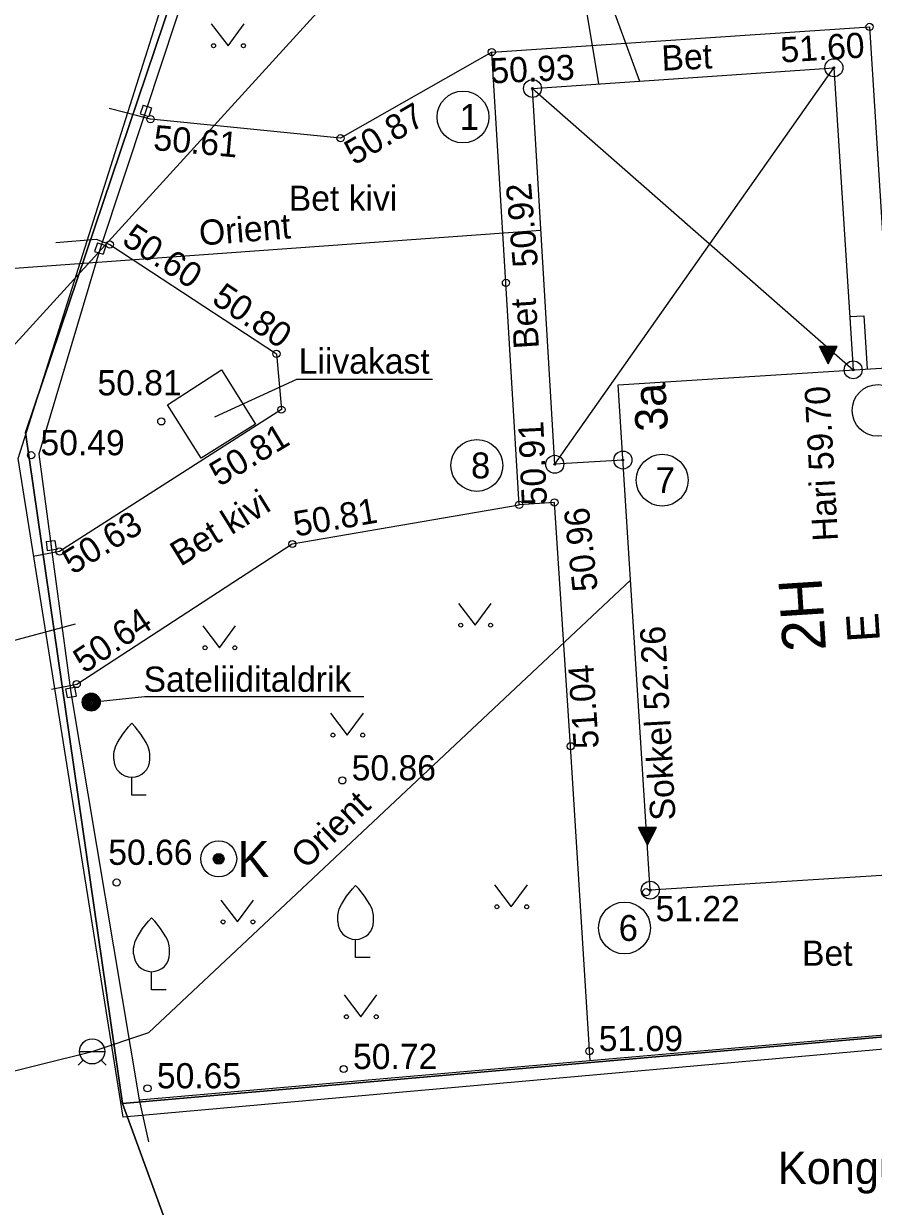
# Model space of a CAD drawing. Extents: x 641832 to 641945, y 6458152 to 6458294.
# Drawn here: x 641861.71 to 641885.33, y 6458202.11 to 6458234.98 of the extents above; entities that cross this region are included whole.
import ezdxf

# ---------------------------------------------------------------- set-up
doc = ezdxf.new("R2010")
doc.units = 0
for name, color, linetype in [('ABIJOONIS', 7, 'Continuous'), ('AED', 7, 'Continuous'), ('GTRASS', 7, 'Continuous'), ('HALJASTUS', 7, 'Continuous'), ('HOONE', 7, 'Continuous'), ('HOONEDET', 7, 'Continuous'), ('KOORDPUNKT', 7, 'Continuous'), ('KORGUS-EH2000', 7, 'Continuous'), ('KTRASS', 7, 'Continuous'), ('MOOTPIIR', 7, 'Continuous'), ('MPKAABEL', 7, 'Continuous'), ('MPOHULIIN', 7, 'Continuous'), ('PIIR', 7, 'Continuous'), ('PUU', 7, 'Continuous'), ('RAJATIS', 7, 'Continuous'), ('TEE', 7, 'Continuous'), ('VKAEV', 7, 'Continuous'), ('VTRASS', 7, 'Continuous')]:
    doc.layers.add(name, color=color, linetype=linetype)

msp = doc.modelspace()

# ---------------------------------------------------------------- linework, layer by layer
at = {"layer": 'ABIJOONIS'}
for centre in [(641873.92, 6458232.387), (641885.461, 6458224.234), (641874.305, 6458222.704), (641879.458, 6458222.295), (641878.411, 6458209.85)]:
    msp.add_circle(centre, 0.72, dxfattribs=at)
at = {"layer": 'AED'}
for p, q in [((641865.024, 6458232.718), (641864.949, 6458232.479)), ((641865.024, 6458232.718), (641865.262, 6458232.643)), ((641865.262, 6458232.643), (641865.187, 6458232.404)), ((641865.106, 6458232.561), (641863.836, 6458228.732)), ((641864.949, 6458232.479), (641865.187, 6458232.404)), ((641863.754, 6458228.888), (641863.679, 6458228.65)), ((641863.754, 6458228.888), (641863.992, 6458228.814)), ((641863.992, 6458228.814), (641863.918, 6458228.575)), ((641863.679, 6458228.65), (641863.918, 6458228.575)), ((641862.327, 6458220.588), (641862.575, 6458220.62)), ((641862.327, 6458220.588), (641862.359, 6458220.34)), ((641862.463, 6458220.509), (641863.017, 6458216.398)), ((641862.575, 6458220.62), (641862.607, 6458220.373)), ((641862.359, 6458220.34), (641862.607, 6458220.373)), ((641862.872, 6458216.5), (641863.119, 6458216.542)), ((641863.119, 6458216.542), (641863.161, 6458216.296)), ((641862.872, 6458216.5), (641862.915, 6458216.254)), ((641862.915, 6458216.254), (641863.161, 6458216.296)), ((641864.921, 6458205.075), (641865.176, 6458203.91))]:
    msp.add_line(p, q, dxfattribs=at)
for points in [[(641891.009, 6458247.678), (641869.301, 6458245.252), (641865.106, 6458232.561)], [(641863.017, 6458216.398), (641864.921, 6458205.075), (641901.549, 6458208.271), (641901.246, 6458216.07), (641900.145, 6458229.946)], [(641863.836, 6458228.732), (641862.125, 6458223.018), (641862.469, 6458220.465)]]:
    msp.add_lwpolyline(points, dxfattribs=at)
at = {"layer": 'GTRASS'}
msp.add_line((641875.258, 6458247.76), (641877.69, 6458233.306), dxfattribs=at)
at = {"layer": 'HALJASTUS'}
for p, q in [((641866.923, 6458234.975), (641867.387, 6458234.369)), ((641867.387, 6458234.369), (641867.832, 6458234.975)), ((641873.797, 6458218.871), (641874.26, 6458218.265)), ((641874.26, 6458218.265), (641874.706, 6458218.871)), ((641866.685, 6458218.244), (641867.149, 6458217.637)), ((641867.149, 6458217.637), (641867.594, 6458218.244)), ((641870.241, 6458215.816), (641870.704, 6458215.209)), ((641870.704, 6458215.209), (641871.15, 6458215.816)), ((641874.801, 6458211.045), (641875.264, 6458210.438)), ((641875.264, 6458210.438), (641875.71, 6458211.045)), ((641867.187, 6458210.626), (641867.651, 6458210.019)), ((641867.651, 6458210.019), (641868.096, 6458210.626)), ((641870.618, 6458207.989), (641871.081, 6458207.382)), ((641871.081, 6458207.382), (641871.527, 6458207.989))]:
    msp.add_line(p, q, dxfattribs=at)
for centre in [(641866.986, 6458234.369), (641867.815, 6458234.369), (641873.859, 6458218.265), (641874.688, 6458218.265), (641866.748, 6458217.637), (641867.577, 6458217.637), (641870.303, 6458215.209), (641871.132, 6458215.209), (641874.863, 6458210.438), (641875.692, 6458210.438), (641867.25, 6458210.019), (641868.079, 6458210.019), (641870.68, 6458207.382), (641871.509, 6458207.382)]:
    msp.add_circle(centre, 0.055, dxfattribs=at)
at = {"layer": 'HOONE'}
for points in [[(641878.366, 6458222.855), (641876.472, 6458222.735), (641875.853, 6458233.18), (641884.234, 6458233.757), (641884.769, 6458225.361)], [(641884.674, 6458226.84), (641885.067, 6458226.865), (641885.162, 6458225.386)]]:
    msp.add_lwpolyline(points, dxfattribs=at)
msp.add_lwpolyline([(641878.233, 6458224.945), (641888.613, 6458225.606), (641889.506, 6458211.56), (641879.126, 6458210.9)], close=True, dxfattribs=at)
at = {"layer": 'HOONEDET'}
for p, q in [((641876.472, 6458222.735), (641884.234, 6458233.757)), ((641875.853, 6458233.18), (641884.769, 6458225.361)), ((641884.078, 6458225.524), (641883.832, 6458226.011)), ((641884.324, 6458226.011), (641883.832, 6458226.011)), ((641883.84, 6458225.994), (641884.184, 6458225.733)), ((641883.859, 6458226.011), (641884.195, 6458225.755)), ((641883.866, 6458225.943), (641884.172, 6458225.71)), ((641883.892, 6458225.892), (641884.161, 6458225.687)), ((641883.901, 6458226.011), (641884.207, 6458225.778)), ((641883.918, 6458225.841), (641884.149, 6458225.665)), ((641883.942, 6458226.011), (641884.218, 6458225.801)), ((641883.943, 6458225.79), (641884.138, 6458225.642)), ((641883.983, 6458226.011), (641884.23, 6458225.823)), ((641884.024, 6458226.011), (641884.241, 6458225.846)), ((641884.066, 6458226.011), (641884.252, 6458225.869)), ((641884.078, 6458225.524), (641884.324, 6458226.011)), ((641884.107, 6458226.011), (641884.264, 6458225.891)), ((641884.148, 6458226.011), (641884.275, 6458225.914)), ((641884.189, 6458226.011), (641884.287, 6458225.937)), ((641884.231, 6458226.011), (641884.298, 6458225.959)), ((641884.272, 6458226.011), (641884.31, 6458225.982)), ((641884.313, 6458226.011), (641884.321, 6458226.005)), ((641883.969, 6458225.739), (641884.126, 6458225.619)), ((641883.995, 6458225.687), (641884.115, 6458225.597)), ((641884.021, 6458225.636), (641884.103, 6458225.574)), ((641884.047, 6458225.585), (641884.092, 6458225.551)), ((641884.073, 6458225.534), (641884.08, 6458225.528)), ((641879.05, 6458212.158), (641878.804, 6458212.645)), ((641879.297, 6458212.645), (641878.804, 6458212.645)), ((641878.812, 6458212.628), (641879.156, 6458212.367)), ((641878.832, 6458212.645), (641879.167, 6458212.389)), ((641878.873, 6458212.645), (641879.179, 6458212.412)), ((641878.914, 6458212.645), (641879.19, 6458212.435)), ((641878.956, 6458212.645), (641879.202, 6458212.457)), ((641878.997, 6458212.645), (641879.213, 6458212.48)), ((641879.038, 6458212.645), (641879.225, 6458212.503)), ((641879.05, 6458212.158), (641879.297, 6458212.645)), ((641879.079, 6458212.645), (641879.236, 6458212.525)), ((641879.121, 6458212.645), (641879.248, 6458212.548)), ((641879.162, 6458212.645), (641879.259, 6458212.571)), ((641879.203, 6458212.645), (641879.271, 6458212.594)), ((641879.244, 6458212.645), (641879.282, 6458212.616)), ((641879.286, 6458212.645), (641879.294, 6458212.639)), ((641878.838, 6458212.577), (641879.145, 6458212.344)), ((641878.864, 6458212.526), (641879.133, 6458212.321)), ((641878.89, 6458212.475), (641879.122, 6458212.299)), ((641878.916, 6458212.424), (641879.11, 6458212.276)), ((641878.942, 6458212.373), (641879.099, 6458212.253)), ((641878.968, 6458212.322), (641879.087, 6458212.231)), ((641878.994, 6458212.27), (641879.076, 6458212.208)), ((641879.019, 6458212.219), (641879.064, 6458212.185)), ((641879.045, 6458212.168), (641879.053, 6458212.163))]:
    msp.add_line(p, q, dxfattribs=at)
for points in [[(641877.452, 6458206.168), (641876.914, 6458214.899), (641876.463, 6458221.676), (641875.483, 6458221.609), (641875.115, 6458227.777), (641874.721, 6458234.192), (641885.224, 6458234.891), (641885.723, 6458226.951), (641887.14, 6458227.044), (641889.634, 6458228.652), (641891.432, 6458230.801), (641890.099, 6458248.311)], [(641874.721, 6458234.192), (641870.516, 6458231.797), (641865.232, 6458232.326), (641864.84, 6458232.43), (641864.085, 6458232.624)], [(641862.597, 6458228.897), (641863.723, 6458228.991), (641864.101, 6458228.842), (641868.734, 6458225.806), (641868.872, 6458224.254), (641862.704, 6458220.31), (641861.97, 6458220.174)], [(641862.477, 6458216.483), (641863.18, 6458216.629), (641869.175, 6458220.521), (641875.483, 6458221.609)]]:
    msp.add_lwpolyline(points, dxfattribs=at)
at = {"layer": 'KOORDPUNKT'}
for centre, radius in [((641884.234, 6458233.757), 0.25), ((641884.234, 6458233.757), 0.025), ((641884.234, 6458233.757), 0.0221), ((641884.234, 6458233.757), 0.0191), ((641884.234, 6458233.757), 0.0161), ((641884.234, 6458233.757), 0.0132), ((641884.234, 6458233.757), 0.0102), ((641884.234, 6458233.757), 0.00726), ((641884.234, 6458233.757), 0.0043), ((641875.853, 6458233.18), 0.25), ((641875.853, 6458233.18), 0.025), ((641875.853, 6458233.18), 0.0221), ((641875.853, 6458233.18), 0.0191), ((641875.853, 6458233.18), 0.0161), ((641875.853, 6458233.18), 0.0132), ((641875.853, 6458233.18), 0.0102), ((641875.853, 6458233.18), 0.00726), ((641875.853, 6458233.18), 0.0043), ((641884.769, 6458225.361), 0.25), ((641884.769, 6458225.361), 0.025), ((641884.769, 6458225.361), 0.0221), ((641884.769, 6458225.361), 0.0191), ((641884.769, 6458225.361), 0.0161), ((641884.769, 6458225.361), 0.0132), ((641884.769, 6458225.361), 0.0102), ((641884.769, 6458225.361), 0.00726), ((641884.769, 6458225.361), 0.0043), ((641876.472, 6458222.735), 0.25), ((641878.366, 6458222.855), 0.25), ((641878.366, 6458222.855), 0.025), ((641878.366, 6458222.855), 0.0221), ((641878.366, 6458222.855), 0.0191), ((641878.366, 6458222.855), 0.0161), ((641878.366, 6458222.855), 0.0132), ((641878.366, 6458222.855), 0.0102), ((641878.366, 6458222.855), 0.00726), ((641878.366, 6458222.855), 0.0043), ((641876.472, 6458222.735), 0.025), ((641876.472, 6458222.735), 0.0221), ((641876.472, 6458222.735), 0.0191), ((641876.472, 6458222.735), 0.0161), ((641876.472, 6458222.735), 0.0132), ((641876.472, 6458222.735), 0.0102), ((641876.472, 6458222.735), 0.00726), ((641876.472, 6458222.735), 0.0043), ((641879.126, 6458210.9), 0.25), ((641879.126, 6458210.9), 0.025), ((641879.126, 6458210.9), 0.0221), ((641879.126, 6458210.9), 0.0191), ((641879.126, 6458210.9), 0.0161), ((641879.126, 6458210.9), 0.0132), ((641879.126, 6458210.9), 0.0102), ((641879.126, 6458210.9), 0.00726), ((641879.126, 6458210.9), 0.0043)]:
    msp.add_circle(centre, radius, dxfattribs=at)
at = {"layer": 'KORGUS-EH2000'}
for centre in [(641885.224, 6458234.891), (641874.721, 6458234.192), (641865.232, 6458232.326), (641870.516, 6458231.797), (641864.101, 6458228.842), (641875.115, 6458227.777), (641868.734, 6458225.806), (641868.872, 6458224.254), (641865.532, 6458223.928), (641861.912, 6458222.987), (641875.483, 6458221.609), (641876.463, 6458221.676), (641869.175, 6458220.521), (641862.704, 6458220.31), (641863.18, 6458216.629), (641876.914, 6458214.899), (641870.566, 6458213.951), (641864.29, 6458211.112), (641879.015, 6458210.843), (641877.436, 6458206.427), (641870.603, 6458205.93), (641865.149, 6458205.393)]:
    msp.add_circle(centre, 0.1, dxfattribs=at)
at = {"layer": 'KTRASS'}
for points in [[(641850.43, 6458226.459), (641855.28, 6458227.74), (641876.086, 6458229.245)], [(641858.38, 6458217.02), (641863.15, 6458218.3)]]:
    msp.add_lwpolyline(points, dxfattribs=at)
at = {"layer": 'MOOTPIIR'}
msp.add_lwpolyline([(641868.917, 6458246.14), (641899.493, 6458248.716), (641901.908, 6458207.936), (641864.469, 6458204.591), (641861.556, 6458222.895)], close=True, dxfattribs=at)
at = {"layer": 'MPKAABEL'}
msp.add_line((641875.757, 6458241.765), (641878.827, 6458233.385), dxfattribs=at)
at = {"layer": 'MPOHULIIN'}
msp.add_lwpolyline([(641855.007, 6458219.007), (641875.757, 6458241.765), (641884.934, 6458251.315)], dxfattribs=at)
at = {"layer": 'PIIR'}
for points in [[(641847.65, 6458194.19), (641834.72, 6458277.24), (641903.95, 6458277.5), (641945.39, 6458273.86), (641940.34, 6458266.56), (641902.17, 6458270.08), (641878.78, 6458266.31), (641875.04, 6458262.93), (641874.02, 6458259.92), (641861.76, 6458223.62), (641864.45, 6458204.97), (641871.03, 6458186.97)], [(641937.5, 6458262.47), (641917.16, 6458222.19), (641901.27, 6458217.35), (641901.29, 6458216.05), (641901.52, 6458208.21), (641864.45, 6458204.97), (641861.76, 6458223.62), (641874.02, 6458259.92), (641876.52, 6458263.16), (641898.98, 6458266.04)], [(641864.45, 6458204.97), (641901.52, 6458208.21), (641901.29, 6458216.05), (641917.6, 6458217.43), (641919.43, 6458217.59), (641940.21, 6458180.66), (641891.67, 6458165.87), (641877.83, 6458168.51), (641871.03, 6458186.97)]]:
    msp.add_lwpolyline(points, close=True, dxfattribs=at)
at = {"layer": 'PUU'}
for p, q in [((641864.713, 6458213.538), (641864.713, 6458214.038)), ((641865.113, 6458213.538), (641864.713, 6458213.538)), ((641870.936, 6458209.033), (641870.936, 6458209.533)), ((641871.336, 6458209.033), (641870.936, 6458209.033)), ((641865.264, 6458208.135), (641865.264, 6458208.635)), ((641865.664, 6458208.135), (641865.264, 6458208.135))]:
    msp.add_line(p, q, dxfattribs=at)
for points in [[(641864.213, 6458214.538), (641864.213, 6458214.688), (641864.223, 6458214.753), (641864.258, 6458214.883), (641864.318, 6458215.003), (641864.463, 6458215.238), (641864.623, 6458215.443), (641864.713, 6458215.538)], [(641865.213, 6458214.538), (641865.213, 6458214.688), (641865.203, 6458214.753), (641865.168, 6458214.883), (641865.108, 6458215.003), (641864.963, 6458215.238), (641864.803, 6458215.443), (641864.713, 6458215.538)], [(641870.436, 6458210.033), (641870.436, 6458210.183), (641870.446, 6458210.248), (641870.481, 6458210.378), (641870.541, 6458210.498), (641870.686, 6458210.733), (641870.846, 6458210.938), (641870.936, 6458211.033)], [(641871.436, 6458210.033), (641871.436, 6458210.183), (641871.426, 6458210.248), (641871.391, 6458210.378), (641871.331, 6458210.498), (641871.186, 6458210.733), (641871.026, 6458210.938), (641870.936, 6458211.033)], [(641864.764, 6458209.135), (641864.764, 6458209.285), (641864.774, 6458209.35), (641864.809, 6458209.48), (641864.869, 6458209.6), (641865.014, 6458209.835), (641865.174, 6458210.04), (641865.264, 6458210.135)], [(641865.764, 6458209.135), (641865.764, 6458209.285), (641865.754, 6458209.35), (641865.719, 6458209.48), (641865.659, 6458209.6), (641865.514, 6458209.835), (641865.354, 6458210.04), (641865.264, 6458210.135)]]:
    msp.add_lwpolyline(points, dxfattribs=at)
for centre in [(641864.713, 6458214.538), (641870.936, 6458210.033), (641865.264, 6458209.135)]:
    msp.add_arc(centre, 0.5, 180, 0, dxfattribs=at)
at = {"layer": 'RAJATIS'}
msp.add_lwpolyline([(641865.708, 6458224.386), (641867.203, 6458225.358), (641868.156, 6458223.85), (641866.642, 6458222.905)], close=True, dxfattribs=at)
for points in [[(641867.017, 6458224.051), (641869.298, 6458225.103), (641873.068, 6458225.103)], [(641863.584, 6458216.127), (641865.062, 6458216.285), (641871.167, 6458216.285)]]:
    msp.add_lwpolyline(points, dxfattribs=at)
for radius in [0.25, 0.225, 0.2, 0.175, 0.15, 0.125, 0.1, 0.075, 0.05, 0.025]:
    msp.add_circle((641863.584, 6458216.127), radius, dxfattribs=at)
at = {"layer": 'VKAEV'}
for p, q in [((641863.26, 6458206.42), (641863.96, 6458206.42)), ((641863.363, 6458206.173), (641863.223, 6458206.033)), ((641863.857, 6458206.173), (641863.997, 6458206.033))]:
    msp.add_line(p, q, dxfattribs=at)
for centre, radius in [((641867.128, 6458211.77), 0.5), ((641867.128, 6458211.77), 0.15), ((641867.128, 6458211.77), 0.125), ((641867.128, 6458211.77), 0.1), ((641867.128, 6458211.77), 0.075), ((641867.128, 6458211.77), 0.05), ((641867.128, 6458211.77), 0.025), ((641863.61, 6458206.42), 0.35)]:
    msp.add_circle(centre, radius, dxfattribs=at)
at = {"layer": 'VTRASS'}
msp.add_lwpolyline([(641860.65, 6458205.685), (641863.61, 6458206.42), (641865.19, 6458206.946), (641878.578, 6458219.512)], dxfattribs=at)

# ---------------------------------------------------------------- texts
at = {"layer": 'ABIJOONIS'}
for s, p in [('1', (641873.83, 6458232.027)), ('8', (641874.143, 6458222.344)), ('7', (641879.278, 6458221.935)), ('6', (641878.249, 6458209.49))]:
    msp.add_text(s, height=0.72, dxfattribs=at).set_placement(p)
at = {"layer": 'HOONE'}
for s, height, p in [('3a', 0.9, (641879.626, 6458223.68)), ('2H', 1.2, (641884.015, 6458217.568)), ('E', 0.9, (641885.514, 6458217.827))]:
    msp.add_text(s, height=height, rotation=93.6411, dxfattribs=at).set_placement(p)
at = {"layer": 'HOONEDET'}
for s, rotation, p in [('Hari 59.70', 93.15, (641884.348, 6458220.616)), ('Sokkel 52.26', 93.1496, (641879.832, 6458212.855))]:
    msp.add_text(s, height=0.7, rotation=rotation, dxfattribs=at).set_placement(p)
at = {"layer": 'KORGUS-EH2000'}
for s, rotation, p in [(' 51.60', 3.4783, (641882.506, 6458233.884)), (' 50.93', 2.6385, (641874.439, 6458233.307)), (' 50.87', 30.3623, (641870.671, 6458230.9)), (' 50.61', 354.8882, (641865.036, 6458231.494)), (' 50.92', 94.9372, (641876.032, 6458227.985)), (' 50.60', 326.5655, (641864.185, 6458229.023)), (' 50.80', 325.9329, (641866.686, 6458227.386)), (' 50.81', 30.9782, (641866.925, 6458221.966)), (' 50.91', 92.6147, (641876.27, 6458221.352)), (' 50.81', 9.7673, (641869.015, 6458220.68)), (' 50.96', 96.2232, (641877.699, 6458218.979)), (' 50.63', 31.5772, (641862.849, 6458219.518)), (' 50.64', 33.9016, (641863.176, 6458216.759)), (' 51.04', 93.8629, (641877.717, 6458214.594))]:
    msp.add_text(s, height=0.7, rotation=rotation, dxfattribs=at).set_placement(p)
for s, p in [(' 50.81', (641863.497, 6458224.652)), (' 50.49', (641861.912, 6458222.987)), (' 50.86', (641870.566, 6458213.951)), (' 50.66', (641863.798, 6458211.604)), (' 51.22', (641879.015, 6458210.038)), (' 51.09', (641877.436, 6458206.427)), (' 50.72', (641870.603, 6458205.93)), (' 50.65', (641865.149, 6458205.393))]:
    msp.add_text(s, height=0.7, dxfattribs=at).set_placement(p)
at = {"layer": 'KTRASS'}
msp.add_text('Orient', height=0.7, rotation=4.5759, dxfattribs=at).set_placement((641866.61, 6458228.813))
at = {"layer": 'PIIR'}
msp.add_text('Konguta tee 3b', height=0.9, rotation=360, dxfattribs=at).set_placement((641882.675, 6458202.735))
at = {"layer": 'RAJATIS'}
for s, p in [('Liivakast', (641869.353, 6458225.254)), ('Sateliiditaldrik', (641865.04, 6458216.415))]:
    msp.add_text(s, height=0.7, dxfattribs=at).set_placement(p)
at = {"layer": 'TEE'}
for s, rotation, p in [('Bet', 2.63, (641879.455, 6458233.674)), ('Bet', 93.7728, (641876.035, 6458225.964)), ('Bet kivi', 31.8904, (641866.066, 6458219.881))]:
    msp.add_text(s, height=0.7, rotation=rotation, dxfattribs=at).set_placement(p)
for s, p in [('Bet kivi', (641869.077, 6458229.781)), ('Bet', (641883.347, 6458208.8))]:
    msp.add_text(s, height=0.7, dxfattribs=at).set_placement(p)
at = {"layer": 'VKAEV'}
msp.add_text('K', height=1, dxfattribs=at).set_placement((641867.645, 6458211.265))
at = {"layer": 'VTRASS'}
msp.add_text('Orient', height=0.7, rotation=43.3798, dxfattribs=at).set_placement((641869.549, 6458211.458))

doc.saveas('drawing.dxf')
